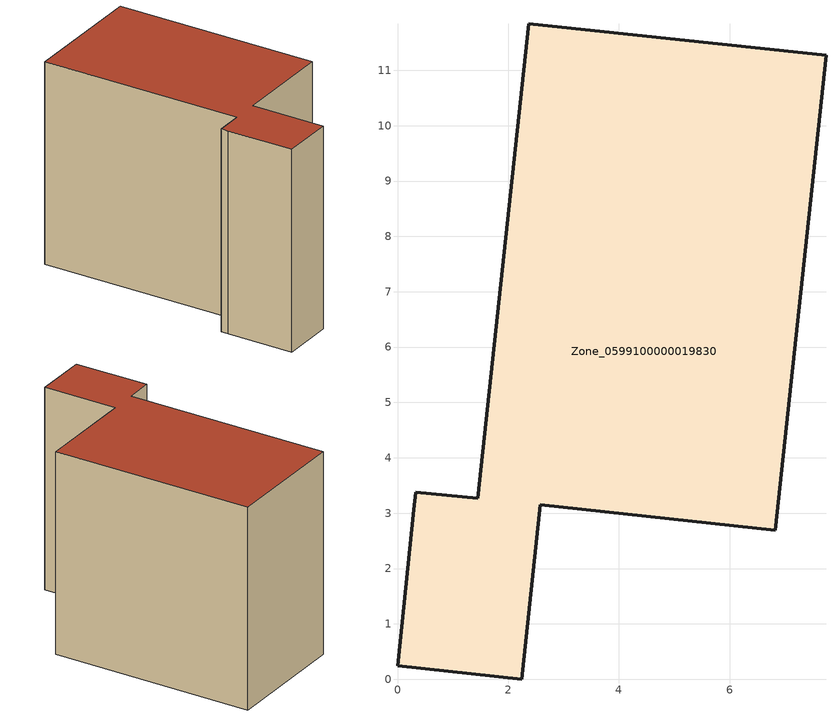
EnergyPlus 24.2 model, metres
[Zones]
Zone_0599100000019830
 floor ground (C_G): 0.3,3.06 0.33,3.38 1.45,3.27 2.37,11.84 7.74,11.27 6.82,2.69 2.58,3.15 2.24,0 0,0.24 z0
 wall outside (C_F): 1.45,3.27 0.33,3.38 0.3,3.06 0,0.24 2.24,0 2.58,3.15 6.82,2.69 7.74,11.27 2.37,11.84 1.45,3.27 z0:8.69
 roof outside (C_R): 0.33,3.38 0.3,3.06 0,0.24 2.24,0 2.58,3.15 6.82,2.69 7.74,11.27 2.37,11.84 1.45,3.27 z8.69
[BUILDING]
Pand.0599100000019830: North Axis=0; Terrain=City; Loads Convergence Tolerance Value=0.04; Temperature Convergence Tolerance Value=0.4; Solar Distribution=FullExterior; Maximum Number of Warmup Days=25; Minimum Number of Warmup Days=1
[Site:Location]
Rotterdam.The.Hague.AP_ZH_NLD Design_Conditions: Latitude=51.96; Longitude=4.45; Time Zone=1; Elevation=-4.5
[SITE:GROUNDTEMPERATURE:BUILDINGSURFACE]
18, 18, 18, 18, 18, 18, 18, 18, 18, 18, 18, 18
[MATERIAL] Thermal Absorptance=0.9; Solar Absorptance=0.7; Visible Absorptance=0.7
Name | Roughness | Thickness | Conductivity | Density | Specific Heat
G.TI.1975-1991 | MediumSmooth | 0.15 | 0.288461 | 540 | 1210
F.TI.1975-1991 | Rough | 0.3 | 0.230769 | 1920 | 840
R.TI.1975-1991 | MediumRough | 0.2 | 0.153846 | 1500 | 1000
[CONSTRUCTION]
C_G: G.TI.1975-1991
C_F: F.TI.1975-1991
C_R: R.TI.1975-1991
[ZONE]
Zone_0599100000019830: Type=1; Multiplier=1; Ceiling Height=Autocalculate; Volume=Autocalculate; Floor Area=autocalculate; Part of Total Floor Area=Yes
[ZONEINFILTRATION:DESIGNFLOWRATE]
Infil_Zone_0599100000019830: Zone or ZoneList or Space or SpaceList=Zone_0599100000019830; Schedule=AlwaysOn; Design Flow Rate Calculation Method=Flow/Area; Flow Rate per Floor Area=0.003; Constant Term Coefficient=1; Temperature Term Coefficient=0; Velocity Term Coefficient=0; Velocity Squared Term Coefficient=0
[HVACTEMPLATE:ZONE:IDEALLOADSAIRSYSTEM]
Zone_0599100000019830: Maximum Heating Supply Air Temperature=50; Minimum Cooling Supply Air Temperature=13; Maximum Heating Supply Air Humidity Ratio=0.0156; Minimum Cooling Supply Air Humidity Ratio=0.0077; Heating Limit=NoLimit; Cooling Limit=NoLimit; Dehumidification Control Type=ConstantSensibleHeatRatio; Cooling Sensible Heat Ratio=0.7; Dehumidification Setpoint=60; Humidification Control Type=None; Humidification Setpoint=30; Outdoor Air Method=None; Outdoor Air Flow Rate per Person=0.00944; Outdoor Air Flow Rate per Zone Floor Area=0; Outdoor Air Flow Rate per Zone=0; Demand Controlled Ventilation Type=None; Outdoor Air Economizer Type=NoEconomizer; Heat Recovery Type=None; Sensible Heat Recovery Effectiveness=0.7; Latent Heat Recovery Effectiveness=0.65
[ZONECONTROL:THERMOSTAT]
ThermostatControl_Zone_0599100000019830: Zone or ZoneList=Zone_0599100000019830; Control Type Schedule=DualSetpointControlType; Control 1=Thermostat_Zone_0599100000019830; Temperature Difference Between Cutout And Setpoint=0
[THERMOSTATSETPOINT:DUALSETPOINT]
Thermostat_Zone_0599100000019830: Heating Setpoint Temperature Schedule=HeatingSetpoint_Zone_0599100000019830; Cooling Setpoint Temperature Schedule=CoolingSetpoint_Zone_0599100000019830
[SCHEDULE:COMPACT]
HeatingSetpoint_Zone_0599100000019830: Through: 12/31, For: AllDays, Until: 24:00, 21
CoolingSetpoint_Zone_0599100000019830: Through: 12/31, For: AllDays, Until: 24:00, 24
DualSetpointControlType: Through: 12/31, For: AllDays, Until: 24:00, 4
AlwaysOn: Through: 12/31, For: AllDays, Until: 24:00, 1
